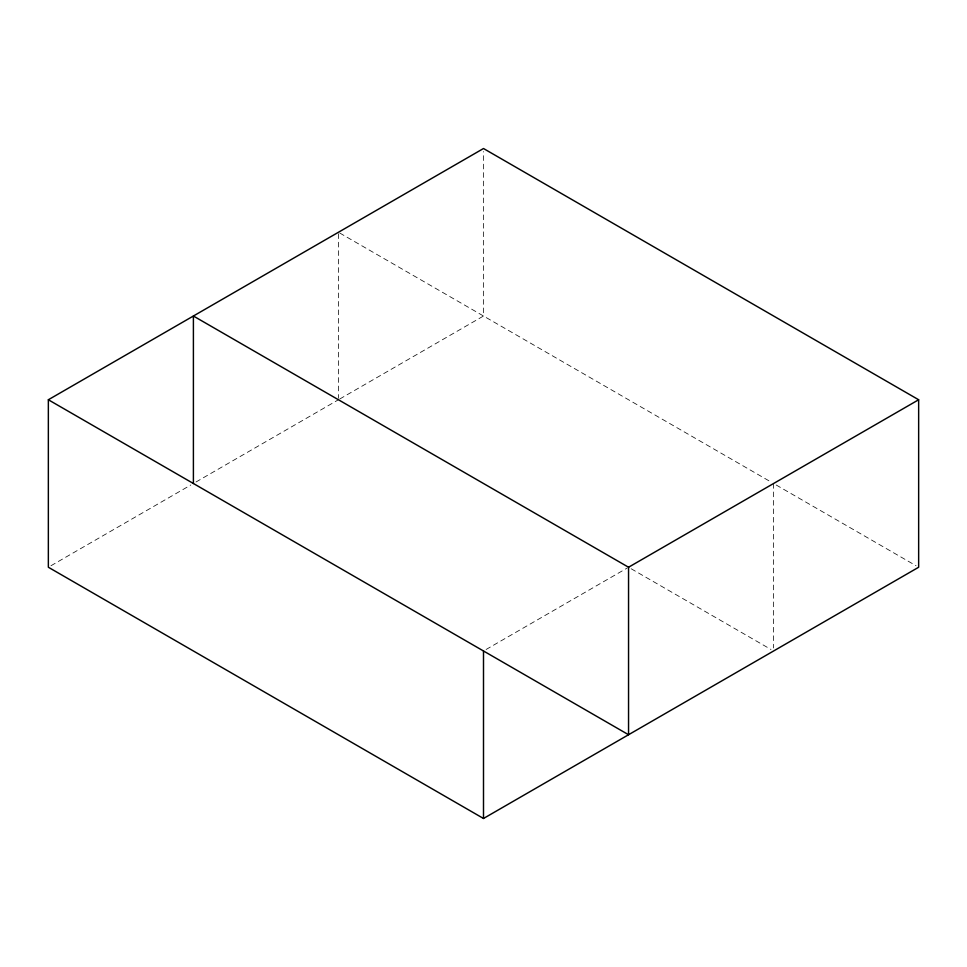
<?xml version="1.0" encoding="UTF-8"?>
<svg xmlns="http://www.w3.org/2000/svg" width="967" height="967" viewBox="0 0 967 967"><rect width="100%" height="100%" fill="white"/><g stroke="black" fill="none" stroke-linecap="round" stroke-linejoin="round"><path stroke-width="0.73" stroke-dasharray="4.83 3.63" d="M50.961 565.743L190.789 485.011M196.011 481.989L338.45 399.758M339.755 398.996L483.5 316.016L483.5 151.541M486.111 649.473L627.245 568.004M339.755 233.023L770.989 481.989M776.211 485.011L916.039 565.731M631.161 568.753L770.989 649.486M773.6 483.5L773.6 647.975M338.45 233.772L338.45 398.247"/><path stroke-width="1.45" d="M48.35 399.758L483.5 148.519L918.65 399.758L918.65 567.242L483.5 818.481L48.35 567.242L48.35 399.758L628.55 734.727L628.55 567.242L193.4 316.016L193.4 483.5M628.55 567.242L918.65 399.758M483.5 650.984L483.5 818.481"/></g></svg>
